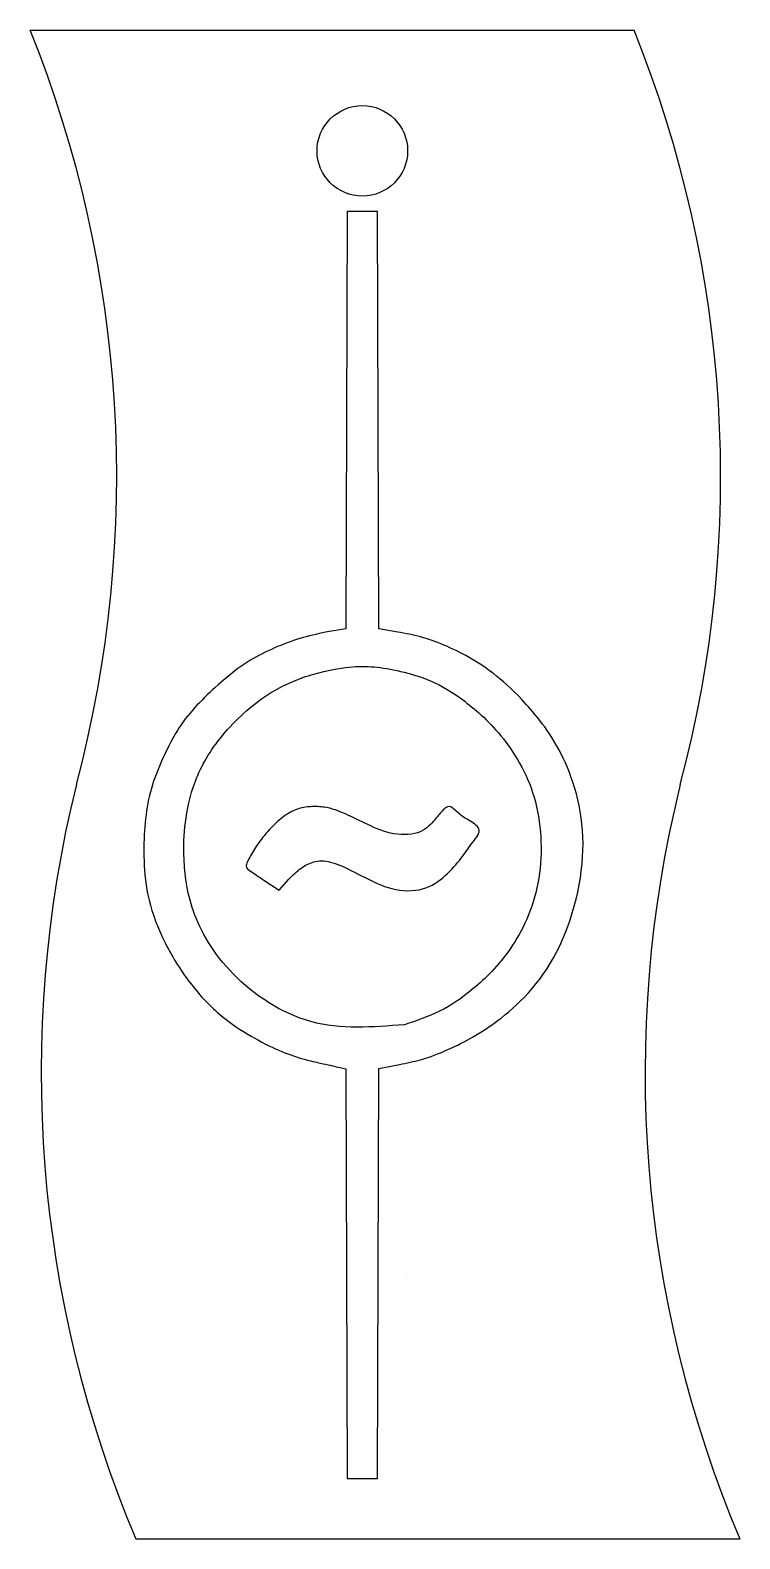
# Model space of a CAD drawing. Header units: millimetres. Extents: x 0 to 23.5, y 0 to 50.
import ezdxf

# ---------------------------------------------------------------- set-up
doc = ezdxf.new("R2010")
doc.units = ezdxf.units.MM
doc.layers.get('0').update_dxf_attribs({"linetype": 'CONTINUOUS', "lineweight": 25, "true_color": 0x000000})

msp = doc.modelspace()

# ---------------------------------------------------------------- linework, layer by layer
for p, q in [((0, 50), (20, 50)), ((3.5, 0), (23.5, 0))]:
    msp.add_line(p, q)
at = {"color": 7, "true_color": 0xffffff}
for p, q in [((10.493, 43.995), (10.471, 37.076)), ((11, 43.995), (10.493, 43.995)), ((11.507, 43.995), (11, 43.995)), ((11.529, 37.076), (11.507, 43.995)), ((10.471, 37.076), (10.45, 30.157)), ((11.55, 30.157), (11.529, 37.076)), ((10.45, 30.157), (9.783, 30.045)), ((12.171, 30.053), (11.55, 30.157)), ((9.169, 22.352), (9.169, 22.352)), ((7.543, 21.664), (7.543, 21.664)), ((7.74, 21.831), (8.248, 21.502)), ((8.248, 21.502), (8.564, 21.858)), ((12.397, 17.039), (12.397, 17.039)), ((10.196, 15.635), (10.45, 15.578)), ((10.45, 15.578), (10.471, 8.789)), ((11.529, 8.795), (11.55, 15.589)), ((11.55, 15.589), (12.228, 15.722)), ((10.471, 8.789), (10.493, 2)), ((11.507, 2), (11.529, 8.795)), ((12.492, 8.797), (12.492, 8.797)), ((10.493, 2), (11, 2)), ((11, 2), (11.507, 2))]:
    msp.add_line(p, q, dxfattribs=at)
msp.add_circle((11, 46), 1.5)
for centre, radius, start, end in [((-36.736, 35.207), 39.602, 345.0637, 21.9336), ((-16.736, 35.207), 39.602, 345.0637, 21.9336), ((40.014, 15.457), 39.651, 166.0741, 202.944), ((60.014, 15.457), 39.651, 166.0741, 202.944)]:
    msp.add_arc(centre, radius, start, end)
for points in [[(9.783, 30.045), (9.503, 29.985), (8.923, 29.86), (8.088, 29.537), (7.263, 29.14), (6.488, 28.55), (5.766, 27.891), (5.105, 27.187), (4.635, 26.392), (4.25, 25.569), (3.916, 24.652), (3.777, 23.605), (3.746, 22.512), (3.866, 21.188), (4.408, 19.755), (5.337, 18.277), (6.4, 17.211), (7.465, 16.549), (8.357, 16.121), (9.104, 15.872), (9.638, 15.761), (9.941, 15.692), (10.123, 15.652), (10.196, 15.635)], [(12.228, 15.722), (12.474, 15.771), (12.924, 15.862), (13.592, 16.09), (15.232, 16.858), (17.527, 18.918), (18.644, 22.98), (17.731, 26.111), (16.346, 27.799), (15.447, 28.632), (14.522, 29.248), (13.683, 29.643), (12.929, 29.913), (12.429, 30.005), (12.171, 30.053)], [(12.397, 17.039), (12.785, 17.168), (13.576, 17.43), (14.633, 18.141), (15.943, 19.413), (17.007, 21.599), (16.92, 24.573), (15.687, 26.66), (14.345, 27.853), (13.264, 28.48), (12.241, 28.775), (11.366, 28.92), (10.634, 28.92), (9.458, 28.73), (7.865, 28.113), (6.257, 26.652), (5.364, 25.09), (5.107, 23.682), (5.061, 22.65), (5.227, 20.873), (6.479, 18.659), (9.229, 16.788), (11.337, 16.955), (12.397, 17.039)], [(9.169, 22.352), (9.315, 22.409), (9.627, 22.532), (10.246, 22.354), (11.026, 21.944), (11.949, 21.477), (13.063, 21.444), (13.772, 21.969), (14.306, 22.571), (14.594, 23.031), (15.022, 23.515), (14.53, 23.811), (14.229, 23.985), (13.905, 24.334), (13.728, 24.211), (13.63, 24.107), (13.374, 23.8), (12.926, 23.316), (11.893, 23.326), (11.068, 23.729), (10.35, 24.074), (9.859, 24.251), (9.41, 24.276), (8.948, 24.247), (8.461, 24.019), (8.02, 23.635), (7.583, 23.117), (7.333, 22.696), (7.073, 22.261), (7.308, 22.13), (7.487, 21.993), (7.65, 21.889), (7.74, 21.831)], [(8.564, 21.858), (8.629, 21.925), (8.759, 22.06), (8.96, 22.228), (9.105, 22.314), (9.169, 22.352)]]:
    msp.add_open_spline(points, degree=3, dxfattribs=at)

doc.saveas('drawing.dxf')
